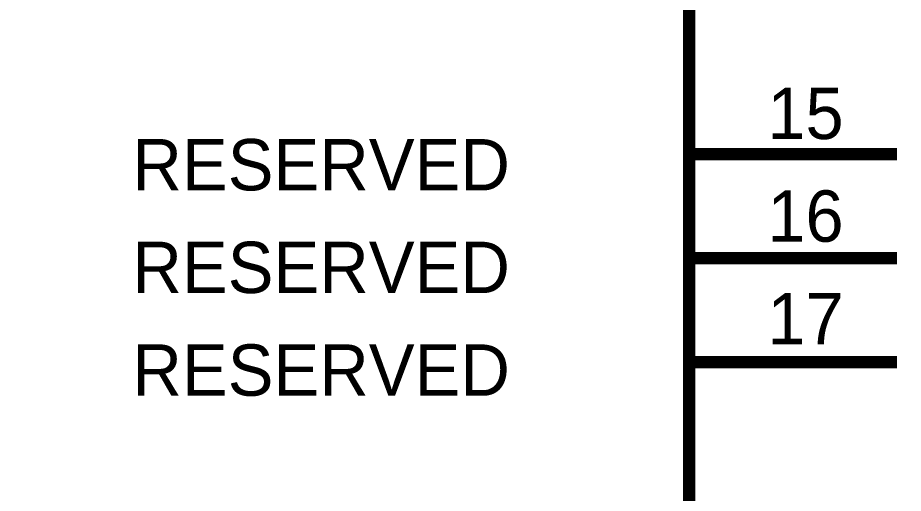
# Model space of a CAD drawing. Header units: inches. Extents: x 0 to 16.9, y 0 to 11.7.
# Drawn here: x 3.574 to 4.427, y 1.394 to 1.852 of the extents above; entities that cross this region are included whole.
import ezdxf

# ---------------------------------------------------------------- set-up
doc = ezdxf.new("R2010")
doc.units = ezdxf.units.IN
doc.header["$MEASUREMENT"] = 0
doc.layers.add('Sheet', color=255, linetype='Continuous')

msp = doc.modelspace()

# ---------------------------------------------------------------- linework, layer by layer
at = {"layer": 'Sheet'}
for points in [[(2.8211, 2.82021, 0.0118, 0.0118, 0), (4.22066, 2.82021, 0.0118, 0.0118, 0), (4.22066, 0.92026, 0.0118, 0.0118, 0), (2.8211, 0.92026, 0.0118, 0.0118, 0), (2.8211, 2.82021, 0.0118, 0.0118, 0)], [(2.8211, 2.82021, 0.0039, 0.0039, 0), (2.8211, 0.92026, 0.0039, 0.0039, 0), (4.22066, 0.92026, 0.0039, 0.0039, 0), (4.22066, 2.82021, 0.0039, 0.0039, 0), (2.8211, 2.82021, 0.0039, 0.0039, 0), (2.8211, 2.82021, 0.0039, 0.0039, 0)]]:
    msp.add_lwpolyline(points, format="xyseb", close=True, dxfattribs=at)
for points in [[(4.22066, 1.72014, 0.0118, 0.0118, 0), (4.42087, 1.72014, 0.0118, 0.0118, 0)], [(4.22066, 1.6202, 0.0118, 0.0118, 0), (4.42087, 1.6202, 0.0118, 0.0118, 0)], [(4.22066, 1.52026, 0.0118, 0.0118, 0), (4.42087, 1.52026, 0.0118, 0.0118, 0)]]:
    msp.add_lwpolyline(points, format="xyseb", dxfattribs=at)

# ---------------------------------------------------------------- texts
for s, p in [('15', (4.29588, 1.7348)), ('RESERVED', (3.68483, 1.68541)), ('16', (4.29588, 1.63602)), ('RESERVED', (3.68483, 1.58663)), ('17', (4.29588, 1.53724)), ('RESERVED', (3.68483, 1.48785))]:
    msp.add_text(s, height=0.049389, dxfattribs=at).set_placement(p)

doc.saveas('drawing.dxf')
